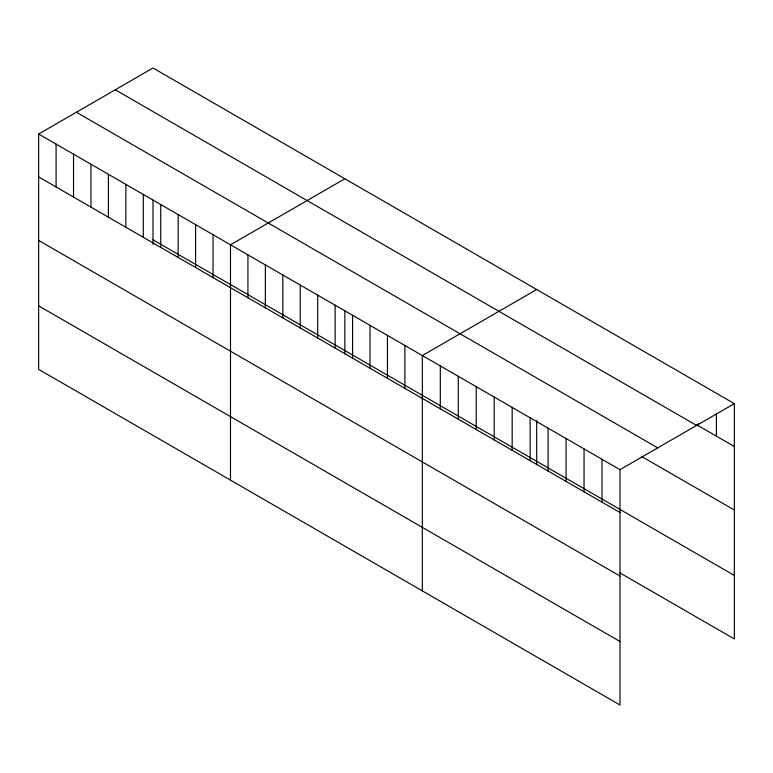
<?xml version="1.0" encoding="UTF-8"?>
<svg xmlns="http://www.w3.org/2000/svg" width="773" height="773" viewBox="0 0 773 773"><rect width="100%" height="100%" fill="white"/><g stroke="black" fill="none" stroke-linecap="round" stroke-linejoin="round"><path stroke-width="1.16" d="M38.65 134.038L619.985 469.665L619.985 704.995L38.65 369.359L38.65 134.038L153.015 68.005L734.35 403.641L734.35 638.962L619.55 572.687M344.855 178.766L230.489 244.79L230.489 480.12M536.694 289.527L422.329 355.551L422.329 590.881M619.985 469.665L734.35 403.641M696.415 424.609L734.35 446.514M115.274 89.794L696.608 425.43M76.392 112.249L657.726 447.876M641.513 456.418L734.35 510.016M153.015 239.823L734.35 575.45M38.65 176.911L619.985 512.538M38.65 240.422L619.985 576.049M38.65 305.857L619.985 641.484M716.378 413.507L716.378 436.136M698.415 423.382L698.415 425.759M602.012 459.288L602.012 502.16M584.05 448.92L584.05 491.792M566.078 438.542L566.078 481.415M548.115 428.174L548.115 471.037M536.694 420.444L536.694 464.747M530.143 417.797L530.143 460.669M512.17 407.419L512.17 450.292M494.208 397.051L494.208 439.924M476.236 386.674L476.236 429.546M458.263 376.296L458.263 419.169M440.301 365.929L440.301 408.801M404.888 345.483L404.888 388.355M387.447 335.414L387.447 378.287M370.006 325.346L370.006 368.219M352.575 315.278L352.575 358.15M344.855 310.852L344.855 353.986M335.134 305.209L335.134 348.082M317.693 295.141L317.693 338.014M300.253 285.073L300.253 327.945M282.812 275.004L282.812 317.877M265.371 264.936L265.371 307.799M247.93 254.858L247.93 297.731M213.048 234.721L213.048 277.594M195.608 224.653L195.608 267.526M178.167 214.585L178.167 257.457M160.726 204.516L160.726 247.389M153.015 200.091L153.015 244.365M143.295 194.448L143.295 237.321M125.854 184.38L125.854 227.252M108.413 174.312L108.413 217.184M90.972 164.243L90.972 207.116M73.532 154.175L73.532 197.047M56.091 144.107L56.091 186.979"/></g></svg>
